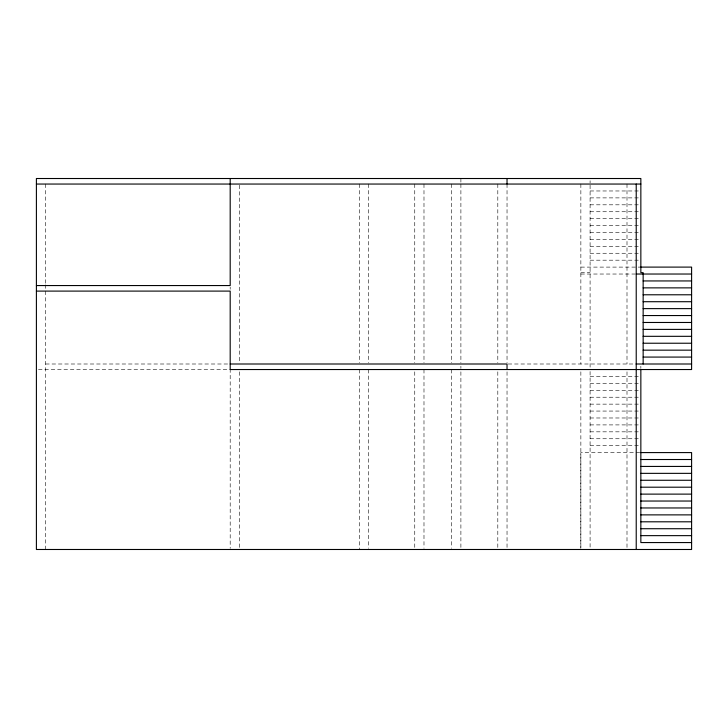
<?xml version="1.0" encoding="UTF-8"?>
<svg xmlns="http://www.w3.org/2000/svg" width="728" height="728" viewBox="0 0 728 728"><rect width="100%" height="100%" fill="white"/><g stroke="black" fill="none" stroke-linecap="round" stroke-linejoin="round"><path stroke-width="0.55" stroke-dasharray="3.64 2.73" d="M590.09 190.973L640.849 190.973M590.09 197.889L640.849 197.889M590.09 204.814L640.849 204.814M590.09 211.739L640.849 211.739M590.09 218.655L640.849 218.655M590.09 225.58L640.849 225.58M590.09 232.496L640.849 232.496M590.09 239.421L640.849 239.421M590.09 246.337L640.849 246.337M590.09 253.262L640.849 253.262M590.09 260.187L640.849 260.187M580.862 267.103L640.849 267.103M580.862 272.645L590.09 272.645M580.862 274.028L635.253 274.028M45.627 364L230.194 364M508.171 364L636.226 364M38.447 369.533L230.194 369.533L230.194 548.357M590.09 376.458L640.849 376.458M590.09 383.383L640.849 383.383M590.09 390.299L640.849 390.299M590.09 397.224L640.849 397.224M590.09 404.14L640.849 404.14M590.09 411.065L640.849 411.065M590.09 417.981L640.849 417.981M590.09 424.906L640.849 424.906M590.09 431.831L640.849 431.831M590.09 438.747L640.849 438.747M590.09 445.673L640.849 445.673M639.712 452.589L580.817 452.589L580.817 548.357M640.849 366.211L640.849 368.432M626.999 184.048L626.999 364M626.999 371.799L626.999 548.357M590.09 180.726L590.09 182.946M590.09 185.185L590.09 368.432M590.09 371.517L590.09 548.357M580.862 184.048L580.862 364M580.862 371.799L580.862 549.485M507.034 184.048L507.034 362.872M507.034 371.799L507.034 549.485M497.806 184.048L497.806 362.872M497.806 371.799L497.806 548.357M460.897 178.515L460.897 182.946M460.897 184.048L460.897 362.872M460.897 366.211L460.897 368.432M460.897 371.799L460.897 548.357M451.669 184.048L451.669 362.872M451.669 369.533L451.669 548.357M423.987 184.048L423.987 362.872M423.987 369.533L423.987 548.357M414.751 184.048L414.751 362.872M414.751 371.799L414.751 549.485M368.614 184.048L368.614 362.872M368.614 369.533L368.614 548.357M359.386 184.048L359.386 362.872M359.386 369.533L359.386 549.485M239.421 185.185L239.421 362.872M239.421 371.799L239.421 548.357M230.194 287.041L230.194 289.307M45.627 184.048L45.627 283.647M45.627 284.775L45.627 549.485"/><path stroke-width="1.09" d="M36.4 184.048L640.849 184.048M640.749 267.103L691.6 267.103L691.6 369.533L230.194 369.533L230.194 291.1L36.4 291.1M636.226 274.028L691.6 274.028M643.152 280.944L691.6 280.944M36.4 285.558L230.194 285.558L230.194 178.515M643.152 287.869L691.6 287.869M643.152 294.785L691.6 294.785M643.152 301.711L691.6 301.711M643.152 308.626L691.6 308.626M643.152 315.552L691.6 315.552M643.152 322.477L691.6 322.477M643.152 329.393L691.6 329.393M643.152 336.318L691.6 336.318M643.152 343.234L691.6 343.234M643.152 350.159L691.6 350.159M643.152 357.075L691.6 357.075M230.194 364L507.034 364L507.034 369.533M636.226 364L691.6 364M640.731 452.589L691.6 452.589L691.6 549.485L36.4 549.485L36.4 178.515L640.849 178.515L640.849 272.645L643.152 272.645L643.152 364M640.849 459.514L691.6 459.514M640.849 466.43L691.6 466.43M640.849 473.355L691.6 473.355M640.849 480.271L691.6 480.271M640.849 487.196L691.6 487.196M640.849 494.121L691.6 494.121M640.849 501.037L691.6 501.037M640.849 507.962L691.6 507.962M640.849 514.878L691.6 514.878M640.849 521.803L691.6 521.803M640.849 528.719L691.6 528.719M640.849 535.644L691.6 535.644M691.6 542.569L640.849 542.569L640.849 369.533M636.226 184.048L636.226 549.485M507.034 178.515L507.034 184.048"/></g></svg>
